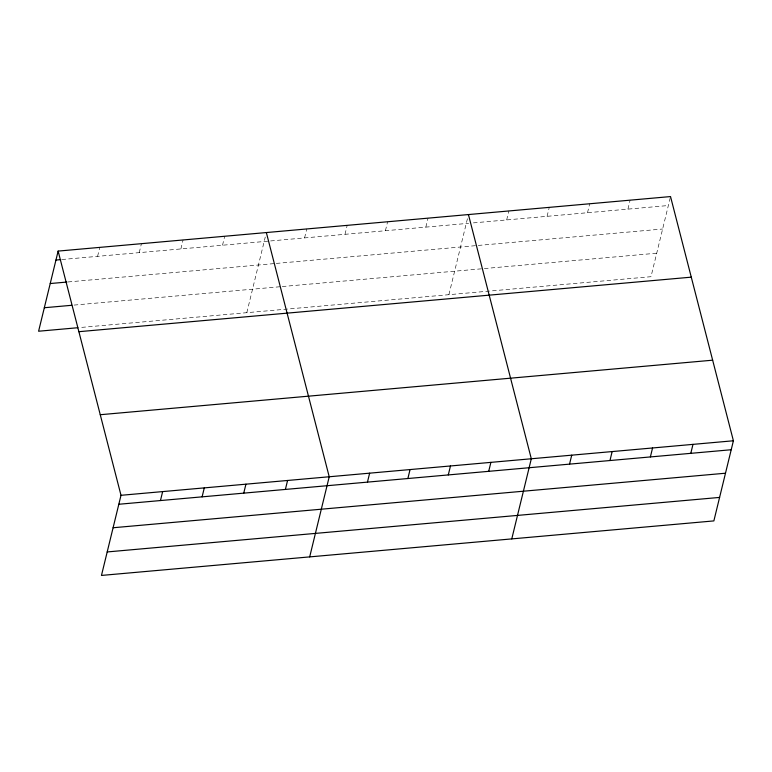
<?xml version="1.0" encoding="UTF-8"?>
<svg xmlns="http://www.w3.org/2000/svg" width="772" height="772" viewBox="0 0 772 772"><rect width="100%" height="100%" fill="white"/><g stroke="black" fill="none" stroke-linecap="round" stroke-linejoin="round"><path stroke-width="0.58" stroke-dasharray="3.86 2.9" d="M97.59 256.343L99.771 247.387M139.24 252.637L141.421 243.682M180.88 248.931L183.06 239.976M222.519 245.226L224.7 236.261M246.818 312.679L265.259 237.033M304.583 237.911L306.764 228.956M344.997 234.312L347.188 225.356M385.421 230.722L387.602 221.757M425.835 227.122L428.016 218.158M448.908 294.692L468.17 215.687M506.673 219.923L508.854 210.968M547.087 216.324L549.278 207.369M587.511 212.725L589.692 203.769M627.926 209.125L630.106 200.17M670.26 197.69L650.999 276.694L80.24 327.511M61.895 259.527L468.633 223.311M473.39 222.886L668.349 205.526M68.071 281.954L275.083 263.522M276.27 263.416L662.617 229.014M74.073 305.085L281.066 286.653M282.262 286.547L483.166 268.666M484.353 268.56L656.721 253.206"/><path stroke-width="1.16" d="M58.132 251.093L121.001 495.306L101.47 575.429L713.868 520.907L733.4 440.773L670.53 196.57L58.132 251.093L38.6 331.227L77.866 327.724M160.46 500.555L162.651 491.6M202.11 496.85L204.29 487.885M243.749 493.134L245.93 484.179M285.389 489.429L287.58 480.473M309.688 556.892L329.219 476.768L266.35 232.555M367.453 482.124L369.634 473.168M407.867 478.524L410.057 469.569M448.291 474.925L450.472 465.97M488.705 471.325L490.895 462.37M511.778 538.895L531.31 458.771L468.44 214.558M569.543 464.126L571.724 455.171M609.967 460.527L612.148 451.572M650.381 456.928L652.562 447.972M690.795 453.338L692.986 444.373M55.951 260.058L60.708 259.633M50.228 283.536L66.884 282.06M44.322 307.738L71.69 305.297M78.879 331.69L691.278 277.158M100.254 414.718L712.653 360.186M121.001 495.306L733.4 440.773M118.82 504.261L731.219 449.738M113.098 527.749L725.487 473.217M107.192 551.941L719.591 497.419"/></g></svg>
